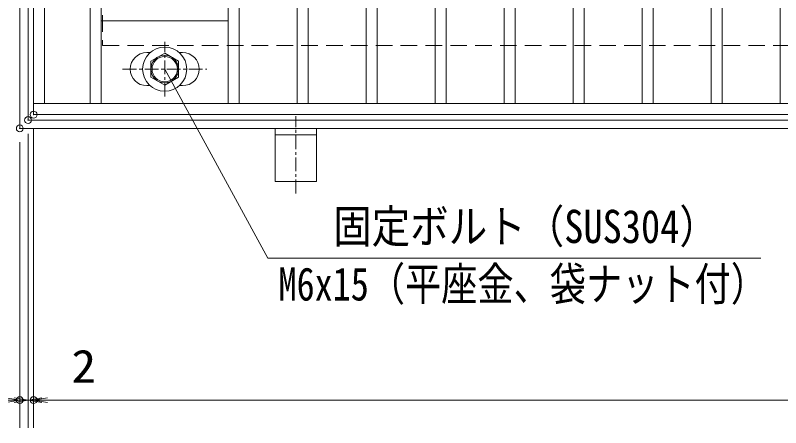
# Model space of a CAD drawing. Units: millimetres, scale not verified. Extents: x -1050 to 1050, y -742 to 742.
# Drawn here: x -797.1 to -519.7, y 119 to 268.5 of the extents above; entities that cross this region are included whole.
import ezdxf
from ezdxf.enums import TextEntityAlignment as Align

# ---------------------------------------------------------------- set-up
doc = ezdxf.new("R2010")
doc.units = ezdxf.units.MM
doc.header["$LTSCALE"] = 5
doc.header["$PDMODE"] = 32
doc.header["$PDSIZE"] = 2.5
doc.linetypes.add('CHAIN1', pattern=[8, 5, -1, 1, -1])
doc.linetypes.add('DASHED1', pattern=[1.8, 1.2, -0.6])
for name, color, linetype, lineweight in [('0-1_寸法注釈', 2, 'Continuous', 9), ('0-2_0', 2, 'Continuous', 9), ('0-3_DEFPOINTS', 134, 'Continuous', 9), ('0-4_アンカー', 7, 'Continuous', 9), ('0-5_蓋', 5, 'Continuous', 9), ('0-8_中心線', 6, 'CHAIN1', 9), ('0-9_締付部品', 7, 'Continuous', 9), ('0-A_枠', 7, 'Continuous', 9), ('0-B_溝開口', 4, 'DASHED1', 9)]:
    doc.layers.add(name, color=color, linetype=linetype, lineweight=lineweight)
doc.styles.add('ＭＳ ゴシック', font='')
doc.styles.get('ＭＳ ゴシック').set_extended_font_data('MS Gothic')

# ---------------------------------------------------------------- blocks, each defined once
blk = doc.blocks.new('_OPEN')
at = {"layer": '0-2_0'}
blk.add_line((0, 0), (-5, 0), dxfattribs=at)
blk.add_lwpolyline([(-5, 0.833), (0, 0), (-5, -0.833)], dxfattribs=at)
blk = doc.blocks.new('A$C5D7C781A')
at = {"layer": '0-4_アンカー', "color": 6, "linetype": 'CHAIN1'}
blk.add_line((37.5, 140.11), (37.5, 0), dxfattribs=at)
at = {"layer": '0-4_アンカー'}
for p, q in [((0, 118.78), (0, 22.26)), ((0, 118.78), (75, 118.78)), ((75, 118.78), (75, 22.26)), ((75, 33.76), (0, 33.76)), ((0, 22.26), (75, 22.26))]:
    blk.add_line(p, q, dxfattribs=at)
blk = doc.blocks.new('A$C1487498E')
at = {"layer": '0-5_蓋'}
for p, q in [((43.73, 79.46), (49.75, 79.46)), ((102.7, 79.46), (108.73, 79.46)), ((43.73, 19.46), (49.79, 19.46)), ((102.67, 19.46), (108.73, 19.46))]:
    blk.add_line(p, q, dxfattribs=at)
for centre, start, end in [((43.73, 49.46), 90, 270), ((108.73, 49.46), 270, 90)]:
    blk.add_arc(centre, 30, start, end, dxfattribs=at)
at = {"layer": '0-8_中心線'}
for p, q in [((76.23, 0), (76.23, 98.93)), ((0, 49.46), (152.46, 49.46))]:
    blk.add_line(p, q, dxfattribs=at)
at = {"layer": '0-9_締付部品'}
for p, q in [((51.23, 63.9), (76.23, 78.33)), ((76.23, 78.33), (101.23, 63.9)), ((51.23, 35.03), (51.23, 63.9)), ((101.23, 63.9), (101.23, 35.03)), ((76.23, 20.6), (51.23, 35.03)), ((101.23, 35.03), (76.23, 20.6))]:
    blk.add_line(p, q, dxfattribs=at)
for centre, radius in [((76.23, 49.48), 40), ((76.23, 49.46), 25), ((76.23, 49.46), 22.96)]:
    blk.add_circle(centre, radius, dxfattribs=at)

msp = doc.modelspace()

# ---------------------------------------------------------------- linework, layer by layer
at = {"layer": '0-1_寸法注釈'}
for p, q in [((-790.45, 227.475), (-790.45, 118.953)), ((-790.45, 227.475), (-790.45, 118.953)), ((-792.45, 225.475), (-792.45, 118.953)), ((-792.45, 225.475), (-792.45, 118.953)), ((-795.45, 222.475), (-795.45, 118.953)), ((-792.45, 128.953), (-795.45, 128.953)), ((-792.45, 128.953), (-790.45, 128.953)), ((-787.45, 128.953), (-782.45, 128.953)), ((-785.45, 128.953), (199.55, 128.953)), ((-785.45, 128.953), (-764.337, 128.953))]:
    msp.add_line(p, q, dxfattribs=at)
msp.add_lwpolyline([(-526.9, 180.436), (-705.531, 180.436), (-742.95, 248.972)], dxfattribs=at)
at = {"layer": '0-3_DEFPOINTS'}
for p in [(-790.45, 232.475), (-792.45, 230.475), (-795.45, 227.475), (-795.45, 227.475), (-795.45, 128.953), (-790.45, 128.953)]:
    msp.add_point(p, dxfattribs=at)
at = {"layer": '0-5_蓋'}
for p, q in [((-790.45, 232.475), (-790.45, 482.475)), ((-786.45, 236.475), (-786.45, 478.475)), ((-769.95, 478.475), (-769.95, 236.475)), ((-765.95, 478.475), (-765.95, 236.475)), ((-719.95, 478.475), (-719.95, 236.475)), ((-715.95, 478.475), (-715.95, 236.475)), ((-694.95, 478.475), (-694.95, 236.475)), ((-690.95, 478.475), (-690.95, 236.475)), ((-669.95, 478.475), (-669.95, 236.475)), ((-665.95, 478.475), (-665.95, 236.475)), ((-644.95, 478.475), (-644.95, 236.475)), ((-640.95, 478.475), (-640.95, 236.475)), ((-619.95, 478.475), (-619.95, 236.475)), ((-615.95, 478.475), (-615.95, 236.475)), ((-594.95, 478.475), (-594.95, 236.475)), ((-590.95, 478.475), (-590.95, 236.475)), ((-569.95, 478.475), (-569.95, 236.475)), ((-565.95, 478.475), (-565.95, 236.475)), ((-544.95, 478.475), (-544.95, 236.475)), ((-540.95, 478.475), (-540.95, 236.475)), ((-519.95, 478.475), (-519.95, 236.475)), ((-765.95, 266.475), (-719.95, 266.475)), ((-790.45, 236.475), (204.55, 236.475)), ((-790.45, 232.475), (204.55, 232.475))]:
    msp.add_line(p, q, dxfattribs=at)
at = {"layer": '0-5_蓋', "color": 7}
msp.add_point((-790.45, 232.475), dxfattribs=at)
at = {"layer": '0-A_枠'}
for p, q in [((-795.45, 487.475), (-795.45, 227.475)), ((-792.45, 484.475), (-792.45, 230.475)), ((-792.45, 230.475), (411.386, 230.475)), ((-795.45, 227.475), (409.55, 227.475))]:
    msp.add_line(p, q, dxfattribs=at)
at = {"layer": '0-B_溝開口'}
for p, q in [((-765.45, 457.475), (-765.45, 257.475)), ((-765.45, 257.475), (204.55, 257.475))]:
    msp.add_line(p, q, dxfattribs=at)

# ---------------------------------------------------------------- block references
at = {"layer": '0-1_寸法注釈'}
for p in [(-795.45, 128.953), (-792.45, 128.953)]:
    msp.add_blockref('_OPEN', p, dxfattribs=at)
at = {"layer": '0-1_寸法注釈', "rotation": 180}
for p in [(-792.45, 128.953), (-790.45, 128.953), (-790.45, 128.953)]:
    msp.add_blockref('_OPEN', p, dxfattribs=at)
at = {"layer": '0-4_アンカー', "xscale": -0.2, "yscale": 0.2, "rotation": 180}
msp.add_blockref('A$C5D7C781A', (-702.95, 231.927), dxfattribs=at)
at = {"layer": '0-5_蓋', "xscale": 0.2, "yscale": 0.2}
msp.add_blockref('A$C1487498E', (-758.196, 239.079), dxfattribs=at)

# ---------------------------------------------------------------- texts
at = {"layer": '0-1_寸法注釈', "color": 7, "style": 'ＭＳ ゴシック'}
for s, height, width, p in [('固定ボルト（SUS304）', 12.03, 0.85, (-681.88, 182.308)), ('M6x15（平座金、袋ナット付）', 12.02, 0.8, (-701.701, 161.457)), ('2', 12.02, 1.1, (-776.76, 131.64))]:
    msp.add_text(s, height=height, dxfattribs=dict(at, width=width)).set_placement(p, align=Align.BOTTOM_LEFT)

doc.saveas('drawing.dxf')
